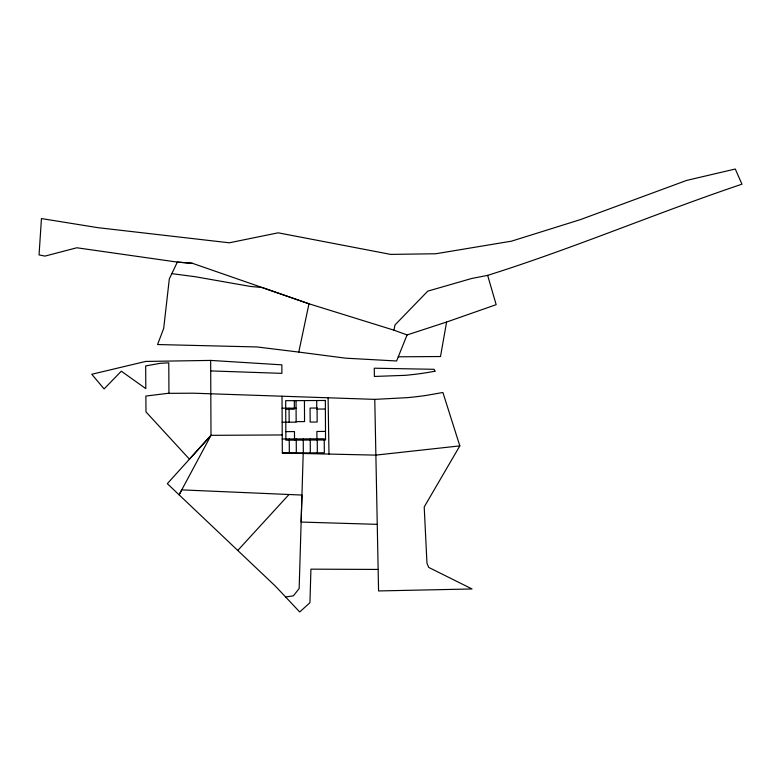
<?xml version="1.0" encoding="UTF-8"?>
<svg xmlns="http://www.w3.org/2000/svg" width="781" height="781" viewBox="0 0 781 781"><rect width="100%" height="100%" fill="white"/><g stroke="black" fill="none" stroke-linecap="round" stroke-linejoin="round"><path stroke-width="1.17" d="M303.204 453.497L301.134 522.059L377.164 524.344M446.595 322.045L407.057 334.951L393.946 330.168L394.981 324.955L427.773 291.137L471.656 278.495L487.637 275.371L496.16 304.668L446.595 322.045L440.494 356.526L398.271 356.81M192.36 263.295L177.346 262.094L169.311 278.934L163.707 328.352L157.577 344.538L256.92 346.949L298.772 352.085L308.973 303.789L192.351 263.275L177.346 262.104L76.831 247.772L44.995 256.09L39.05 254.909L41.452 218.563L97.771 227.652L229.292 242.803L278.173 232.816L390.685 254.401L435.759 253.757L511.506 241.163L580.527 219.568L686.616 180.421L735.282 169.028L741.95 184.179C656.577 212.94 573.586 248.329 487.637 275.371M407.057 334.951L396.602 360.988L345.534 358.167L298.772 352.085M282.224 434.949L210.997 435.339L179.113 494.812L181.768 489.882L301.954 495.056L299.152 588.562L293.431 595.786L285.651 597.016L275.322 586.072L167.329 483.664L210.997 435.339L210.665 360.412L145.676 361.437L91.777 374.265L104.098 388.918L121.319 371.19L145.813 388.635L145.676 365.928L160.349 363.302L168.774 362.823L168.95 393.341M459.824 445.892L424.21 506.947L426.963 563.286L428.74 567.426L472.036 588.972L378.57 590.944L374.773 399.374L407.077 397.656A322.504 322.504 0 0 0 426.768 395.323L442.905 392.492L459.824 445.892L375.7 455.128L282.322 453.019L282.019 396.231M210.997 435.339L189.451 459.179L145.988 411.909L145.871 396.055L167.856 393.341L193.561 393.204L374.773 399.374M237.854 550.371L288.999 494.5M282.078 408.219L296.077 408.151M285.729 409.234L294.359 409.195L294.31 400.643M325.384 409.019L316.754 409.068L316.715 400.526M296.155 421.642L304.551 421.594L304.434 400.594M282.156 422.218L296.155 422.15L296.038 400.643M285.846 431.639L294.476 431.59L294.525 440.133M325.511 431.424L316.881 431.473L316.92 440.015M282.244 439.02L324.242 438.795L324.32 452.795L282.322 453.019M378.111 569.437L310.936 569.154L309.93 602.707L299.709 611.972L285.651 597.016M210.714 370.916L281.892 373.357L281.843 364.844L210.665 360.412M171.83 273.643L195.182 276.718L250.398 286.432L262.104 287.525L308.973 303.789L393.946 330.168M328.098 397.773L328.986 454.073M317.242 438.834L317.32 452.834M310.242 438.873L310.321 452.873M303.243 438.912L303.321 452.912M296.243 438.951L296.321 452.951M289.077 408.18L289.155 422.189M289.243 438.981L289.321 452.99M434.968 371.209L427.109 372.596A302.374 302.374 0 0 1 405.124 375.339L374.392 376.452L374.255 368.212L434.168 369.306L434.968 371.209M325.345 400.477L285.68 400.692L285.895 440.181L325.55 439.967L325.345 400.477M317.076 408.033L310.077 408.072L310.155 422.072L317.154 422.033L317.076 408.033"/></g></svg>
